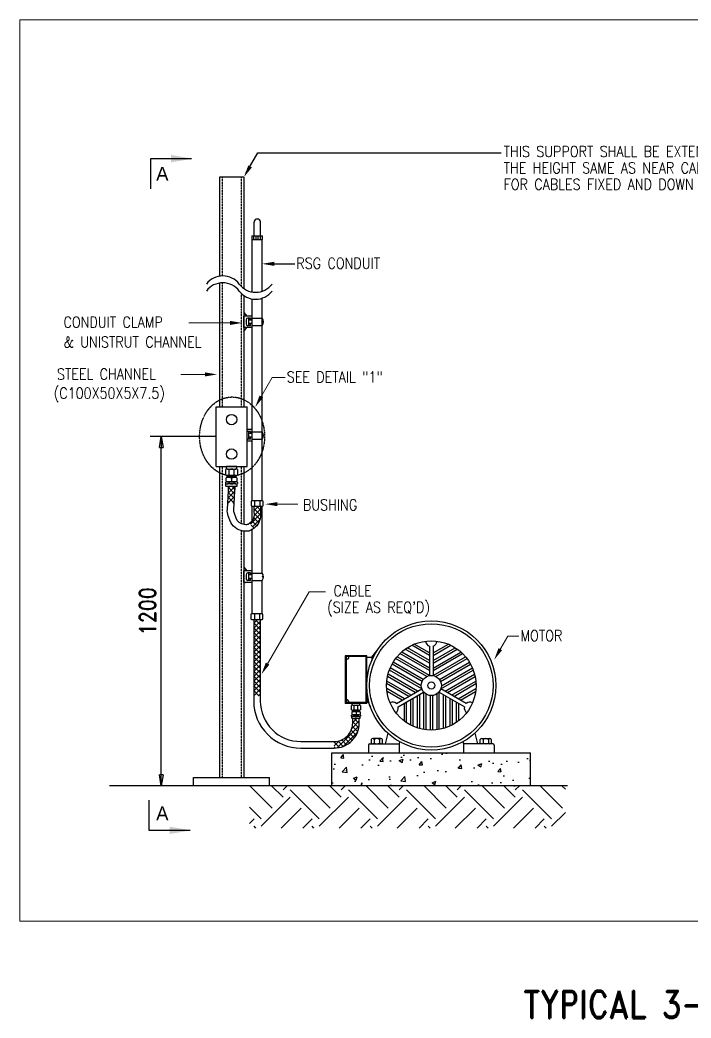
# Model space of a CAD drawing. Extents: x -5343388 to 7033982, y -486386 to 188356.
# Drawn here: x 854087 to 860217, y 132896 to 142013 of the extents above; entities that cross this region are included whole.
import ezdxf
from ezdxf.enums import TextEntityAlignment as Align

# ---------------------------------------------------------------- set-up
doc = ezdxf.new("R2010")
doc.units = 0
doc.header["$MEASUREMENT"] = 0
doc.linetypes.add('HIDDEN', pattern=[0.375, 0.25, -0.125])
for name, color, linetype in [('DIM2', 4, 'Continuous'), ('text', 2, 'Continuous'), ('THICK', 6, 'Continuous')]:
    doc.layers.add(name, color=color, linetype=linetype)
doc.layers.add('DK DIM', color=8, linetype='Continuous', lineweight=5)
doc.layers.add('E21', color=7, linetype='Continuous', lineweight=20)
doc.styles.add('DK Text', font='romand.shx', dxfattribs={"width": 0.85})
doc.dimstyles.new('DK Dim', dxfattribs={"dimscale": 500, "dimtxt": 0.3, "dimasz": 0.2, "dimexe": 0.2, "dimexo": 0, "dimgap": 0.1, "dimtad": 1, "dimdec": 0, "dimzin": 0, "dimdsep": 46, "dimtxsty": 'DK Text', "dimblk": 'CLOSED', "dimcen": 0.9, "dimclrd": 151, "dimclre": 151, "dimclrt": 7, "dimadec": 0, "dimazin": 0, "dimtfac": 1, "dimtdec": 0, "dimtofl": 0, "dimtmove": 0, "dimatfit": 3, "dimldrblk": 'CLOSED', "dimfxl": 0.5, "dimfxlon": 1, "dimtolj": 1, "dimtzin": 0, "dimlwd": -1, "dimlwe": -1, "dimarcsym": 1})
pattern_1 = [(45, (847286.215, 128723.147), (-22.09709, 22.09709), []), (135, (847286.215, 128723.147), (-22.09709, -22.09709), [])]
pattern_2 = [(45, (846721.644, 129388.765), (-22.09709, 22.09709), []), (135, (846721.644, 129388.765), (-22.09709, -22.09709), [])]

# ---------------------------------------------------------------- blocks, each defined once
blk = doc.blocks.new('bu')
for p, q in [((76.43, 193.4), (78.09, 193.4)), ((76.43, 193.4), (76.43, 192.81)), ((76.76, 192.81), (76.76, 193.4)), ((77.09, 192.81), (77.09, 193.4)), ((77.42, 192.81), (77.42, 193.4)), ((77.75, 192.81), (77.75, 193.4)), ((78.09, 192.81), (78.09, 193.4)), ((76.43, 192.81), (78.09, 192.81))]:
    blk.add_line(p, q)
blk = doc.blocks.new('YA1')
at = {"layer": 'DIM2', "color": 7}
blk.add_solid([(-3, 0.5), (-3, -0.5), (0, 0)], dxfattribs=at)
blk = doc.blocks.new('_Closed')
at = {"color": 0, "linetype": 'ByBlock', "lineweight": -2}
for p, q in [((-1, 0.167), (0, 0)), ((-1, 0.167), (-1, -0.167)), ((0, 0), (-1, -0.167)), ((0, 0), (-1, 0))]:
    blk.add_line(p, q, dxfattribs=at)
blk = doc.blocks.new('*D319')
at = {"color": 151, "transparency": 16777216}
for p, q in [((855878.6, 138207.1), (855277.1, 138207.1)), ((855377.1, 135117.4), (855377.1, 138107.1))]:
    blk.add_line(p, q, dxfattribs=at)
at = {"color": 151, "linetype": 'Continuous', "transparency": 16777216}
blk.add_line((855673.3, 135017.4), (855277.1, 135017.4), dxfattribs=at)
at = {"layer": 'DEFPOINTS', "color": 0, "linetype": 'Continuous', "transparency": 16777216}
for p in [(855377.1, 138207.1), (855878.6, 138207.1), (855673.3, 135017.4)]:
    blk.add_point(p, dxfattribs=at)
at = {"color": 151, "linetype": 'Continuous', "transparency": 16777216, "xscale": 100, "yscale": 100, "zscale": 100}
for p, rotation in [((855377.1, 138207.1), 90), ((855377.1, 135017.4), 270)]:
    blk.add_blockref('_Closed', p, dxfattribs=dict(at, rotation=rotation))
at = {"color": 7, "linetype": 'Continuous', "lineweight": 0, "transparency": 16777216, "insert": (855252.1, 136612.2), "char_height": 150, "attachment_point": 5, "rotation": 90, "style": 'DK Text'}
blk.add_mtext('\\A1;1200', dxfattribs=at)
blk = doc.blocks.new('B14')
for centre, start, end in [((-0.375, -0.28125), 36.869898, 143.130102), ((0.375, 0.28125), 216.869898, 323.130102)]:
    blk.add_arc(centre, 0.46875, start, end)

msp = doc.modelspace()

# ---------------------------------------------------------------- hatches: boundary and pattern name
h = msp.add_hatch(color=256)
h.paths.add_polyline_path([(856132.60657, 139341.1589), (856132.60657, 139307.1708), (856158.98072, 139307.1708)])
h.paths.add_polyline_path([(856158.98072, 139202.53161), (856132.60657, 139202.53161), (856132.60657, 139168.5435)])
h = msp.add_hatch()
h.set_pattern_fill('ANSI37', color=256, scale=250, style=0)
h.set_pattern_definition(pattern_1)
h.paths.add_polyline_path([(856050.15615, 137712.15652, 0.0131719697), (856050.44753, 137723.21522), (856050.44753, 137754.67404), (855990.44753, 137754.67404), (855990.44753, 137723.21522, -0.0131719697), (855990.2394, 137715.31615), (855984.25624, 137601.85608), (856044.17299, 137598.69645)])
h = msp.add_hatch()
h.set_pattern_fill('ANSI37', color=256, scale=250, style=0)
h.set_pattern_definition(pattern_1)
h.paths.add_polyline_path([(856284.88129, 137493.40469), (856283.85286, 137530.48948), (856283.85286, 137570.12638), (856223.85286, 137570.12638), (856223.85286, 137529.65769), (856224.90434, 137491.74142, -0.2493280161), (856187.31532, 137416.05693), (856222.23291, 137367.26388, 0.2493280161)])
h = msp.add_hatch(color=256)
h.paths.add_polyline_path([(856132.60657, 137013.83063), (856132.60657, 136979.84252), (856158.98072, 136979.84252)])
h.paths.add_polyline_path([(856158.98072, 136875.20334), (856132.60657, 136875.20334), (856132.60657, 136841.21523)])
h = msp.add_hatch()
h.set_pattern_fill('ANSI37', color=256, scale=250, style=0)
h.set_pattern_definition(pattern_2)
h.paths.add_polyline_path([(856281.84462, 136536.94796), (856221.84462, 136536.94796), (856221.84462, 135838.8124), (856281.84462, 135838.8124)])
h = msp.add_hatch()
h.set_pattern_fill('ANSI37', color=256, scale=250, style=0)
h.set_pattern_definition(pattern_2)
h.paths.add_polyline_path([(857186.66577, 135591.69549), (857186.66577, 135635.43862), (857126.66577, 135635.43862), (857126.66577, 135591.69549, -0.4142135624), (856956.66577, 135421.69549), (856956.66577, 135361.69549, 0.4142135624)])
h = msp.add_hatch()
h.set_pattern_fill('AR-CONC', color=256, scale=50, style=0)
h.set_pattern_definition([(50, (847286.2, 128723.15), (358.63, -31.376), [37.5, -412.5]), (355, (847286.2, 128723.15), (-69.376, 376.096), [30, -330]), (100.4514, (847316.1, 128720.53), (289.255, 344.72), [31.87, -350.571]), (46.1842, (847286.2, 128823.15), (533.62, -82.76), [56.25, -618.75]), (96.6356, (847330.7, 128816.25), (467.331, 487.059), [47.805, -525.856]), (351.184, (847286.2, 128823.15), (467.33, 487.06), [45, -495]), (21, (847336.2, 128798.15), (298.4535, -201.3094), [37.5, -412.5]), (326, (847336.2, 128798.15), (121.658, 362.575), [30, -330]), (71.4514, (847361.1, 128781.37), (420.111, 161.265), [31.87, -350.571]), (37.5, (847286.21, 128723.15), (6.0799, 166.4469), [0, -326, 0, -335, 0, -331.25]), (7.5, (847286.21, 128723.15), (131.5348, 197.2059), [0, -191, 0, -318.5, 0, -126.25]), (327.5, (847174.71, 128723.15), (266.9112, -11.2774), [0, -125, 0, -390, 0, -517.5]), (317.5, (847124.71, 128723.15), (291.593, 50.0525), [0, -162.5, 0, -259, 0, -367.5])])
h.paths.add_polyline_path([(858751.51232, 135319.76501), (856937.11232, 135319.76501), (856937.11232, 135017.36501), (858751.51232, 135017.36501)])
h = msp.add_hatch()
h.set_pattern_fill('EARTH', color=256, scale=1500, angle=45, style=0)
h.set_pattern_definition([(45, (842700.98, 128615.47), (4e-14, 530.33), [375, -375]), (45, (842601.54, 128714.9), (4e-14, 530.33), [375, -375]), (45, (842502.1, 128814.35), (4e-14, 530.33), [375, -375]), (135, (842502.1, 128880.64), (-530.33, 4e-14), [375, -375]), (135, (842601.54, 128980.07), (-530.33, 4e-14), [375, -375]), (135, (842700.98, 129079.5), (-530.33, 4e-14), [375, -375])])
h.paths.add_polyline_path([(859068.88, 135017.36501), (856182.52617, 135017.36501), (856182.52617, 134631.00139), (859068.88, 134631.00139)])

# ---------------------------------------------------------------- linework, layer by layer
for p, q in [((856151.35657, 140609.55997), (856260.45889, 140798.53072)), ((856260.45889, 140798.53072), (858482.61862, 140798.53072)), ((855908.28858, 140577.08401), (855908.28858, 139672.33402)), ((856132.60657, 140577.08401), (855908.28858, 140577.08401)), ((856132.60657, 140577.08401), (856132.60657, 139558.56048)), ((856208.4929, 139527.59258), (856208.4929, 140006.20587)), ((856299.2129, 139534.68252), (856299.2129, 140006.20587)), ((855908.28858, 139609.30155), (855908.28858, 138480.32995)), ((856132.60657, 139495.52801), (856132.60657, 138480.32995)), ((856299.2129, 139534.68252), (856299.2129, 139580.66681)), ((856208.4929, 137620.82439), (856208.4929, 139464.56011)), ((856299.2129, 137620.82439), (856299.2129, 139471.65005)), ((856299.2129, 139288.28958), (856299.2129, 139471.65005)), ((856132.60657, 139341.1589), (856158.98072, 139307.1708)), ((856208.4929, 139307.1708), (856132.60657, 139307.1708)), ((856132.60657, 139202.53161), (856132.60657, 139307.1708)), ((856152.23138, 139273.12944), (856152.23138, 139236.12366)), ((856193.88025, 139289.25744), (856168.35938, 139289.25744)), ((856193.88025, 139219.99566), (856168.35938, 139219.99566)), ((856173.19926, 139289.25744), (856173.19926, 139219.99566)), ((856193.88025, 139275.55906), (856181.11253, 139275.55906)), ((856181.11253, 139275.55906), (856181.11253, 139270.81663)), ((856208.4929, 139270.81663), (856181.11253, 139270.81663)), ((856208.4929, 139239.54845), (856181.11253, 139239.54845)), ((856181.11253, 139234.80602), (856181.11253, 139239.54845)), ((856193.88025, 139234.80602), (856181.11253, 139234.80602)), ((856193.88025, 139289.25744), (856193.88025, 139275.55906)), ((856193.88025, 139219.99566), (856193.88025, 139234.80602)), ((856208.4929, 139202.53161), (856208.4929, 139307.1708)), ((856208.4929, 139288.28958), (856299.6161, 139288.28958)), ((856208.4929, 139220.96352), (856299.6161, 139220.96352)), ((856132.60657, 139168.5435), (856158.98072, 139202.53161)), ((856208.4929, 139202.53161), (856132.60657, 139202.53161)), ((855878.63537, 137933.86324), (855878.63537, 138480.32995)), ((855878.63537, 138480.32995), (856162.25978, 138480.32995)), ((856162.25978, 137933.86324), (856162.25978, 138480.32995)), ((856208.4929, 138270.45553), (856162.25978, 138270.45553)), ((856193.88025, 138252.54217), (856168.35938, 138252.54217)), ((856173.19926, 138252.54217), (856173.19926, 138183.28039)), ((856181.11253, 138238.84379), (856181.11253, 138234.10136)), ((856193.88025, 138238.84379), (856181.11253, 138238.84379)), ((856208.4929, 138234.10136), (856181.11253, 138234.10136)), ((856193.88025, 138252.54217), (856193.88025, 138238.84379)), ((856208.4929, 138165.81634), (856208.4929, 138270.45553)), ((856208.4929, 138251.57431), (856299.6161, 138251.57431)), ((856208.4929, 138165.81634), (856162.25978, 138165.81634)), ((856193.88025, 138183.28039), (856168.35938, 138183.28039)), ((856181.11253, 138198.09075), (856181.11253, 138202.83318)), ((856208.4929, 138202.83318), (856181.11253, 138202.83318)), ((856193.88025, 138198.09075), (856181.11253, 138198.09075)), ((856193.88025, 138183.28039), (856193.88025, 138198.09075)), ((856208.4929, 138184.24825), (856299.6161, 138184.24825)), ((855878.63537, 137933.86324), (856162.25978, 137933.86324)), ((855908.28858, 137933.86324), (855908.28858, 135093.22345)), ((855966.67209, 137853.80355), (855966.67754, 137907.52652)), ((855972.49584, 137909.47186), (855972.49831, 137933.86811)), ((856068.39683, 137933.85838), (855972.49831, 137933.86811)), ((855981.17281, 137910.63344), (856059.71762, 137910.62546)), ((855996.83751, 137853.58118), (855996.84301, 137907.74277)), ((856044.04134, 137853.57639), (856044.04683, 137907.73798)), ((856068.39436, 137909.46213), (856068.39683, 137933.85838)), ((856074.21225, 137907.5156), (856074.2068, 137853.79264)), ((856132.60657, 137933.86324), (856132.60657, 137403.98182)), ((855966.66446, 137778.65883), (855966.66571, 137790.91416)), ((855968.77356, 137754.67404), (855968.77121, 137777.83726)), ((855971.53367, 137796.84905), (855971.53709, 137830.50259)), ((855978.52511, 137832.65171), (855978.52695, 137850.84003)), ((856062.35026, 137840.27223), (855978.52635, 137844.9122)), ((856059.70391, 137775.541), (855981.1591, 137775.54897)), ((855981.16097, 137794.02108), (856059.70578, 137794.0131)), ((856059.71154, 137850.68572), (855981.16672, 137850.69369)), ((856056.1506, 137794.01346), (855984.71616, 137794.02072)), ((856056.1506, 137794.01346), (855984.71616, 137794.02072)), ((856056.15459, 137833.321), (855984.72015, 137833.32825)), ((855996.82988, 137778.43646), (855996.83117, 137791.13041)), ((856020.43691, 137828.86474), (856020.43388, 137798.93509)), ((856044.03371, 137778.43167), (856044.035, 137791.12562)), ((856062.34949, 137832.6432), (856062.35134, 137850.83152)), ((856069.33708, 137830.49266), (856069.33366, 137796.83912)), ((856072.12159, 137754.67404), (856072.12394, 137777.83726)), ((856074.20042, 137790.90324), (856074.19917, 137778.64792)), ((855968.77356, 137754.67404), (856072.12159, 137754.67404)), ((856050.44757, 137754.67404), (856050.44757, 137719.65798)), ((856198.98504, 137618.1174), (856198.98504, 137573.29839)), ((856293.92913, 137621.28941), (856213.77667, 137621.28941)), ((856229.7679, 137618.3412), (856229.7679, 137573.07459)), ((856277.93789, 137618.3412), (856277.93789, 137573.07459)), ((856308.72076, 137573.29839), (856308.72076, 137618.1174)), ((856208.4929, 137437.77807), (856208.4929, 137570.12638)), ((856213.77667, 137570.12638), (856293.92913, 137570.12638)), ((856223.8529, 137570.12638), (856283.8529, 137570.12638)), ((856299.2129, 136960.96131), (856299.2129, 137570.12638)), ((856132.60657, 137343.50902), (856132.60657, 135093.22345)), ((856208.4929, 136587.90583), (856208.4929, 137357.9366)), ((856132.60657, 137013.83063), (856158.98072, 136979.84252)), ((856208.4929, 136979.84252), (856132.60657, 136979.84252)), ((856132.60657, 136875.20334), (856132.60657, 136979.84252)), ((856152.23138, 136945.80116), (856152.23138, 136908.79539)), ((856193.88025, 136961.92916), (856168.35938, 136961.92916)), ((856173.19926, 136961.92916), (856173.19926, 136892.66739)), ((856193.88025, 136948.23078), (856181.11253, 136948.23078)), ((856181.11253, 136948.23078), (856181.11253, 136943.48836)), ((856208.4929, 136943.48836), (856181.11253, 136943.48836)), ((856193.88025, 136961.92916), (856193.88025, 136948.23078)), ((856208.4929, 136875.20334), (856208.4929, 136979.84252)), ((856208.4929, 136960.96131), (856299.6161, 136960.96131)), ((856208.4929, 136875.20334), (856132.60657, 136875.20334)), ((856193.88025, 136892.66739), (856168.35938, 136892.66739)), ((856208.4929, 136912.22017), (856181.11253, 136912.22017)), ((856181.11253, 136907.47775), (856181.11253, 136912.22017)), ((856193.88025, 136907.47775), (856181.11253, 136907.47775)), ((856193.88025, 136892.66739), (856193.88025, 136907.47775)), ((856208.4929, 136893.63524), (856299.6161, 136893.63524)), ((856299.2129, 136587.2819), (856299.2129, 136893.63524)), ((856196.97676, 136584.93898), (856196.97676, 136540.11997)), ((856291.92085, 136588.11099), (856211.76839, 136588.11099)), ((856227.75963, 136585.16278), (856227.75963, 136539.89617)), ((856275.92961, 136585.16278), (856275.92961, 136539.89617)), ((856306.71248, 136540.11997), (856306.71248, 136584.93898)), ((856211.76839, 136536.94796), (856291.92085, 136536.94796)), ((857827.51239, 136230.76898), (857688.55332, 136310.99704)), ((857861.11226, 136230.76898), (858000.07133, 136310.99704)), ((857301.19053, 136193.48827), (857347.33372, 136251.02648)), ((857827.51239, 136069.25096), (857558.13314, 136224.77714)), ((857827.51239, 136092.98802), (857573.85472, 136239.43734)), ((857827.51239, 136138.14144), (857606.7187, 136265.61674)), ((857827.51239, 136161.8785), (857625.6857, 136278.40319)), ((857827.51239, 136207.03193), (857665.43873, 136300.6052)), ((857827.51239, 136292.41629), (857827.51239, 136023.97012)), ((857861.11226, 136207.03193), (858023.18592, 136300.6052)), ((857861.11226, 136292.41629), (857861.11226, 136023.97012)), ((857861.11226, 136161.8785), (858062.93895, 136278.40319)), ((857861.11226, 136138.14144), (858081.90595, 136265.61674)), ((857861.11226, 136092.98802), (858114.76993, 136239.43734)), ((857861.11226, 136069.25096), (858130.49151, 136224.77714)), ((857058.69922, 136204.99228), (857058.69922, 135769.83053)), ((857254.63232, 136204.99228), (857058.69922, 136204.99228)), ((857065.56961, 136196.98222), (857065.56961, 135777.84059)), ((857247.76194, 136196.98222), (857065.56961, 136196.98222)), ((857247.76194, 135777.84059), (857247.76194, 136196.98222)), ((857254.63232, 135769.83053), (857254.63232, 136204.99228)), ((857254.63232, 136193.48827), (857301.19053, 136193.48827)), ((857301.19053, 136193.48827), (857301.19053, 136163.29363)), ((857759.60268, 135970.67769), (857485.73897, 136128.79297)), ((857769.88113, 135988.48048), (857496.01741, 136146.59577)), ((857801.90302, 136015.14605), (857518.05348, 136179.02666)), ((857827.51239, 136024.09753), (857530.96277, 136195.31054)), ((857861.11226, 136024.09753), (858157.66188, 136195.31054)), ((857886.72163, 136015.14605), (858170.57117, 136179.02666)), ((857918.74352, 135988.48048), (858192.60724, 136146.59577)), ((857929.02197, 135970.67769), (858202.88568, 136128.79297)), ((857718.46902, 135880.38231), (857449.08977, 136035.90849)), ((857757.57303, 135902.95902), (857461.02341, 136074.17202)), ((857752.52056, 135929.61312), (857468.67102, 136093.49373)), ((857931.05162, 135902.95902), (858227.60123, 136074.17202)), ((857936.10409, 135929.61312), (858219.95363, 136093.49373)), ((857970.15563, 135880.38231), (858239.53488, 136035.90849)), ((857638.25122, 135834.06854), (857436.42453, 135950.59323)), ((857658.80811, 135845.93707), (857438.01442, 135973.41236)), ((857697.91213, 135868.51378), (857444.25445, 136014.9631)), ((857990.71252, 135868.51378), (858244.3702, 136014.9631)), ((858029.81654, 135845.93707), (858250.61022, 135973.41236)), ((858050.37343, 135834.06854), (858252.20012, 135950.59323)), ((857599.1472, 135811.49182), (857437.07354, 135905.0651)), ((857578.59031, 135799.6233), (857439.63124, 135879.85135)), ((857525.20217, 135768.79964), (857757.68337, 135903.02273)), ((857542.00211, 135739.7013), (857774.48331, 135873.92438)), ((857735.26896, 135851.28396), (857735.26896, 135540.2316)), ((857774.37297, 135873.86068), (857774.37297, 135531.43467)), ((857794.92986, 135856.15806), (857794.92986, 135528.39684)), ((857893.69479, 135856.15806), (857893.69479, 135528.39684)), ((858146.62254, 135739.7013), (857914.14134, 135873.92438)), ((857914.25168, 135873.86068), (857914.25168, 135531.43467)), ((858163.42248, 135768.79964), (857930.94127, 135903.02273)), ((857953.35569, 135851.28396), (857953.35569, 135540.2316)), ((858089.47745, 135811.49182), (858251.55111, 135905.0651)), ((858110.03434, 135799.6233), (858248.99341, 135879.85135)), ((857254.63232, 135769.83053), (857058.69922, 135769.83053)), ((857247.76194, 135777.84059), (857065.56961, 135777.84059)), ((857120.70197, 135751.53699), (857120.70383, 135769.83418)), ((857192.62772, 135769.82688), (857120.70383, 135769.83418)), ((857192.62586, 135751.52969), (857192.62772, 135769.82688)), ((857254.63232, 135781.33453), (857267.43533, 135781.33453)), ((857267.3969, 135781.41537), (857267.3969, 135811.61001)), ((857267.3969, 135781.41537), (857288.01776, 135738.04035)), ((857595.39025, 135770.52495), (857595.39025, 135610.06884)), ((857615.94714, 135782.39348), (857615.94714, 135595.24694)), ((857655.05116, 135804.97019), (857655.05116, 135571.92081)), ((857675.60805, 135816.83872), (857675.60805, 135561.88813)), ((857714.71206, 135839.41544), (857714.71206, 135546.51678)), ((857834.03388, 135841.75907), (857834.03388, 135525.52849)), ((857854.59077, 135841.75907), (857854.59077, 135525.52849)), ((857973.91259, 135839.41544), (857973.91259, 135546.51678)), ((858013.0166, 135816.83872), (858013.0166, 135561.88813)), ((858033.57349, 135804.97019), (858033.57349, 135571.92081)), ((858072.67751, 135782.39348), (858072.67751, 135595.24694)), ((858093.2344, 135770.52495), (858093.2344, 135610.06884)), ((857116.33416, 135709.78576), (857116.33825, 135750.07799)), ((857119.98035, 135667.06989), (857119.98291, 135692.31004)), ((857125.22392, 135693.92188), (857125.22531, 135707.56312)), ((857188.09279, 135699.63727), (857125.22486, 135703.11725)), ((857127.20082, 135664.9489), (857186.10943, 135664.94292)), ((857186.11375, 135707.44739), (857127.20514, 135707.45337)), ((857127.2097, 135752.40818), (857186.11831, 135752.4022)), ((857183.44304, 135664.9432), (857129.86721, 135664.94863)), ((857183.44304, 135664.9432), (857129.86721, 135664.94863)), ((857183.44603, 135694.42385), (857129.87021, 135694.42929)), ((857138.95823, 135709.61898), (857138.96235, 135750.24017)), ((857156.65778, 135691.08165), (857156.6555, 135668.63441)), ((857174.3611, 135709.61539), (857174.36522, 135750.23658)), ((857188.09221, 135693.9155), (857188.0936, 135707.55673)), ((857193.3329, 135692.30259), (857193.33034, 135667.06244)), ((857196.98929, 135750.0698), (857196.9852, 135709.77758)), ((857116.32844, 135653.42722), (857116.32937, 135662.61872)), ((857117.91027, 135635.43862), (857117.9085, 135652.81104)), ((857117.91027, 135635.43862), (857195.42128, 135635.43862)), ((857186.10803, 135651.08885), (857127.19942, 135651.09483)), ((857138.95251, 135653.26044), (857138.95347, 135662.7809)), ((857174.35537, 135653.25685), (857174.35634, 135662.77731)), ((857195.42128, 135635.43862), (857195.42305, 135652.81104)), ((857196.98041, 135662.61053), (857196.97947, 135653.41903)), ((857447.39629, 135497.54257), (857421.9434, 135400.77723)), ((858241.22835, 135497.54257), (858266.68125, 135400.77723)), ((857281.37022, 135400.77723), (857549.53329, 135400.77723)), ((857296.23476, 135441.22316), (857296.23476, 135407.53395)), ((857384.21411, 135447.97988), (857309.1072, 135447.97988)), ((857309.1072, 135400.77723), (857384.21411, 135400.77723)), ((857321.97963, 135441.22316), (857321.97963, 135407.53395)), ((857371.34168, 135441.22316), (857371.34168, 135407.53395)), ((857397.08655, 135407.53395), (857397.08655, 135441.22316)), ((857555.02037, 135419.79799), (857549.53329, 135400.77723)), ((857549.53329, 135400.77723), (857549.53329, 135319.76501)), ((858133.60428, 135419.79799), (858139.09136, 135400.77723)), ((858407.25443, 135400.77723), (858139.09136, 135400.77723)), ((858139.09136, 135400.77723), (858139.09136, 135319.76501)), ((858291.5381, 135407.53395), (858291.5381, 135441.22316)), ((858304.41054, 135447.97988), (858379.51745, 135447.97988)), ((858379.51745, 135400.77723), (858304.41054, 135400.77723)), ((858317.28297, 135441.22316), (858317.28297, 135407.53395)), ((858366.64502, 135441.22316), (858366.64502, 135407.53395)), ((858392.38989, 135441.22316), (858392.38989, 135407.53395)), ((856937.11232, 135319.76501), (858751.51232, 135319.76501)), ((856937.11232, 135017.36501), (856937.11232, 135319.76501)), ((857269.27422, 135388.68123), (857269.27422, 135319.76501)), ((858419.35043, 135388.68123), (858419.35043, 135319.76501)), ((858751.51232, 135017.36501), (858751.51232, 135319.76501)), ((858751.51232, 135017.36501), (858751.51232, 135319.76501)), ((855673.30472, 135093.22345), (856367.59043, 135093.22345)), ((855673.30472, 135017.36501), (855673.30472, 135093.22345)), ((856367.59043, 135017.36501), (856367.59043, 135093.22345)), ((859088.64752, 135017.36501), (854905.16389, 135017.36501))]:
    msp.add_line(p, q)
at = {"linetype": 'HIDDEN'}
for p, q in [((855933.28858, 140577.08401), (855933.28858, 139674.87161)), ((856107.60657, 140577.08401), (856107.60657, 139579.39153)), ((855933.28858, 139611.83914), (855933.28858, 138480.32995)), ((856107.60657, 139516.35906), (856107.60657, 138480.32995)), ((855933.28858, 137933.86324), (855933.28858, 135093.22345)), ((856107.60657, 137933.86324), (856107.60657, 137411.36702)), ((856107.60657, 137347.89953), (856107.60657, 135093.22345))]:
    msp.add_line(p, q, dxfattribs=at)
at = {"color": 6, "linetype": 'Continuous', "lineweight": 0}
msp.add_lwpolyline([(854086.78859, 142012.99619), (868286.20651, 142012.99619), (868286.20651, 133782.03573), (854086.78859, 133782.03573)], close=True, dxfattribs=at)
for points in [[(856225.09973, 140041.87455), (856225.09973, 140164.60566)], [(856285.09973, 140041.87455), (856285.09973, 140164.60566)]]:
    msp.add_lwpolyline(points)
for points in [[(856283.8529, 137570.12638), (856283.8529, 137530.88452), (856284.88133, 137493.79972, -0.2493280161), (856222.23295, 137367.65892), (856211.9908, 137360.32937, -0.1882037777), (856141.52836, 137342.4063), (856126.93552, 137344.20995, -0.2841220595), (856003.94775, 137442.98142), (855989.47423, 137483.83068, -0.0986175696), (855981.06982, 137541.8255), (855990.23944, 137715.71119, 0.0131719697), (855990.44757, 137723.61026), (855990.44757, 137754.67404)], [(856223.8529, 137570.12638), (856223.8529, 137530.05272), (856224.90438, 137492.13645, -0.2493280161), (856187.31536, 137416.45197), (856177.07321, 137409.12242, -0.1882037777), (856148.88823, 137401.95319), (856134.2954, 137403.75684, -0.2841220595), (856060.50273, 137463.01972), (856046.02921, 137503.86898, -0.0986175696), (856040.98657, 137538.66587), (856050.15619, 137712.55156, 0.0131719697), (856050.44757, 137723.61026), (856050.44757, 137754.67404)], [(856221.84462, 136536.94796), (856221.84462, 135791.69549, 0.4142135624), (856651.84462, 135361.69549), (856956.66577, 135361.69549, 0.4142135624), (857186.66577, 135591.69549), (857186.66577, 135635.43862)], [(856281.84462, 136536.94796), (856281.84462, 135791.69549, 0.4142135624), (856651.84462, 135421.69549), (856956.66577, 135421.69549, 0.4142135624), (857126.66577, 135591.69549), (857126.66577, 135635.43862)]]:
    msp.add_lwpolyline(points, format="xyb")
for centre, radius in [((856305.69558, 139254.62655), 3.46697), ((856020.44757, 138362.32978), 47.25526), ((856305.69558, 138217.91128), 3.46697), ((856020.44757, 138048.01414), 47.25526), ((856305.69558, 136927.29828), 3.46697), ((857844.31232, 135933.63908), 589.68), ((857844.31232, 135933.63908), 563.6201), ((857844.31232, 135933.63908), 408.24), ((857844.31232, 135933.63908), 91.88001), ((857844.31232, 135933.63908), 32.41694)]:
    msp.add_circle(centre, radius)
for centre, radius, start, end in [((856255.09973, 140164.60566), 30, 0, 180), ((856168.35938, 139273.12944), 16.128, 90, 180), ((856168.35938, 139236.12366), 16.128, 180, 270), ((856260.02099, 139254.62655), 51.97088, 319.629425493, 40.370574507), ((856168.35938, 138236.41417), 16.128, 90, 112.222186064), ((856260.02099, 138217.91128), 51.97088, 319.629425493, 40.370574507), ((856168.35938, 138199.40839), 16.128, 247.777813936, 270), ((855982.02258, 137890.01637), 39.33199, 247.028084455, 292.127180564), ((855982.02068, 137871.31058), 39.33199, 67.861187179, 112.960283288), ((856020.44906, 137948.5405), 97.85079, 256.03662569, 283.951742055), ((856020.43528, 137812.77866), 97.85079, 76.03662569, 103.951742055), ((856058.86367, 137890.00857), 39.33199, 247.861187179, 292.960283288), ((856058.86177, 137871.30278), 39.33199, 67.028084455, 112.127180564), ((855982.01495, 137814.87165), 39.33199, 247.028084455, 292.127180564), ((855982.00884, 137754.69822), 39.33199, 67.861187179, 112.960283288), ((855985.49453, 137829.78366), 35.77141, 247.028084455, 264.414474239), ((855985.49126, 137797.56515), 35.77141, 88.75316514, 112.960283288), ((856020.44143, 137873.39577), 97.85079, 256.03662569, 283.951742055), ((856020.42344, 137696.1663), 97.85079, 76.03662569, 103.951742055), ((855989.25105, 137885.77549), 92.2693, 276.045109696, 289.752302409), ((855991.22518, 137742.20069), 91.45481, 71.372653067, 85.140821125), ((856039.94025, 137832.34161), 38.68455, 239.718951438, 262.192707973), ((856038.67493, 137795.57259), 37.96041, 96.026894026, 118.714691911), ((856058.85604, 137814.86385), 39.33199, 247.861187179, 292.960283288), ((856058.84993, 137754.69042), 39.33199, 67.028084455, 112.127180564), ((856055.37948, 137829.77656), 35.77141, 268.75316514, 292.960283288), ((856055.37621, 137797.55806), 35.77141, 67.028084455, 91.2352026), ((855990.44757, 137719.65798), 60, 356.981381483, 0), ((856214.64596, 137581.16179), 40.13703, 67.867003309, 112.966099417), ((856253.8529, 137521.43583), 99.85359, 76.042441821, 103.957558179), ((856293.05983, 137581.16179), 40.13703, 67.033900583, 112.132996691), ((856214.64596, 137610.254), 40.13703, 247.033900583, 292.132996691), ((856253.8529, 137669.97996), 99.85359, 256.042441821, 283.957558179), ((856293.05983, 137610.254), 40.13703, 247.867003309, 292.966099417), ((856168.35938, 136945.80116), 16.128, 90, 180), ((856260.02099, 136927.29828), 51.97088, 319.629425493, 40.370574507), ((856168.35938, 136908.79539), 16.128, 180, 270), ((856212.63769, 136547.98337), 40.13703, 67.867003309, 112.966099417), ((856251.84462, 136488.25741), 99.85359, 76.042441821, 103.957558179), ((856291.05155, 136547.98337), 40.13703, 67.033900583, 112.132996691), ((856212.63769, 136577.07558), 40.13703, 247.033900583, 292.132996691), ((856251.84462, 136636.80154), 99.85359, 256.042441821, 283.957558179), ((856291.05155, 136577.07558), 40.13703, 247.867003309, 292.966099417), ((857844.31232, 136341.87908), 52.23796, 183.668259573, 251.240045963), ((857844.31232, 136341.87908), 52.23796, 288.759954037, 356.331740427), ((857065.56961, 136196.98222), 26.41848, 270, 0), ((857065.56961, 135777.84059), 26.41848, 0, 90), ((857490.76611, 135729.51908), 52.23796, 48.759954034, 116.331740429), ((858197.85854, 135729.51908), 52.23796, 63.668259571, 131.240045966), ((857127.83672, 135635.45676), 29.49899, 67.861187179, 112.960283288), ((857127.84703, 135736.94538), 29.49899, 247.028084455, 292.127180564), ((857127.8456, 135722.91604), 29.49899, 67.861187179, 112.960283288), ((857130.45099, 135691.77084), 26.82856, 247.028084455, 264.414474239), ((857130.44854, 135667.60696), 26.82856, 88.75316514, 112.960283288), ((857156.64768, 135591.55782), 73.38809, 76.03662569, 103.951742055), ((857156.66689, 135780.83847), 73.38809, 256.03662569, 283.951742055), ((857156.65656, 135679.01709), 73.38809, 76.03662569, 103.951742055), ((857133.26838, 135733.76471), 69.20198, 276.045109696, 289.752302409), ((857134.74898, 135626.08361), 68.59111, 71.372653067, 85.140821125), ((857171.28528, 135693.6893), 29.01341, 239.718951438, 262.192707973), ((857170.33629, 135666.11254), 28.47031, 96.026894026, 118.714691911), ((857185.46754, 135635.45091), 29.49899, 67.028084455, 112.127180564), ((857185.47785, 135736.93953), 29.49899, 247.861187179, 292.960283288), ((857185.47642, 135722.91019), 29.49899, 67.028084455, 112.127180564), ((857182.86471, 135691.76552), 26.82856, 268.75316514, 292.960283288), ((857182.86225, 135667.60164), 26.82856, 67.028084455, 91.2352026), ((857490.76611, 135729.51908), 52.23796, 303.668259571, 11.240045965), ((858197.85854, 135729.51908), 52.23796, 168.759954035, 236.331740429), ((857127.84131, 135680.58684), 29.49899, 247.028084455, 292.127180564), ((857156.66117, 135724.47993), 73.38809, 256.03662569, 283.951742055), ((857185.47212, 135680.58099), 29.49899, 247.861187179, 292.960283288), ((857281.37022, 135388.68123), 12.096, 90, 180), ((857309.1072, 135432.33969), 15.64019, 34.610166006, 145.389833994), ((857309.1072, 135416.41742), 15.64019, 214.610166006, 325.389833994), ((857346.66066, 135399.52398), 48.4559, 59.379442371, 120.620557629), ((857346.66066, 135449.23312), 48.4559, 239.379442371, 300.620557629), ((857384.21411, 135432.33969), 15.64019, 34.610166006, 145.389833994), ((857384.21411, 135416.41742), 15.64019, 214.610166006, 325.389833994), ((858304.41054, 135432.33969), 15.64019, 34.610166006, 145.389833994), ((858304.41054, 135416.41742), 15.64019, 214.610166006, 325.389833994), ((858341.96399, 135399.52398), 48.4559, 59.379442371, 120.620557629), ((858341.96399, 135449.23312), 48.4559, 239.379442371, 300.620557629), ((858379.51745, 135432.33969), 15.64019, 34.610166006, 145.389833994), ((858379.51745, 135416.41742), 15.64019, 214.610166006, 325.389833994), ((858407.25443, 135388.68123), 12.096, 0, 90)]:
    msp.add_arc(centre, radius, start, end)
at = {"linetype": 'HIDDEN'}
msp.add_ellipse((856024.50453, 138208.77209), major_axis=(0, 360.20649), ratio=0.8233386616, dxfattribs=at)
at = {"layer": 'DK DIM', "color": 0}
for p, q in [((856080.40597, 139245.58033), (855628.16623, 139245.58033)), ((855851.36358, 138775.2387), (855555.08775, 138775.2387)), ((856254.19336, 138508.14412), (856391.93617, 138746.72166)), ((856391.93617, 138746.72166), (856509.38093, 138746.72166)), ((856364.23164, 137590.26759), (856624.47262, 137590.26759)), ((856311.38454, 136068.20898), (856727.7586, 136789.39)), ((856727.7586, 136789.39), (856877.95116, 136789.39)), ((858437.01669, 136200.48955), (858542.41639, 136383.04718)), ((858542.41639, 136383.04718), (858644.15049, 136383.04718))]:
    msp.add_line(p, q, dxfattribs=at)
at = {"layer": 'text', "linetype": 'Continuous'}
msp.add_line((856336.7129, 139785.29149), (856596.95388, 139785.29149), dxfattribs=at)
at = {"layer": 'THICK'}
for p, q in [((855279.82979, 140745.83975), (855279.82979, 140470.83975)), ((855654.82979, 140745.83975), (855279.82979, 140745.83975)), ((855267.32979, 134610.13599), (855267.32979, 134885.13599)), ((855642.32979, 134610.13599), (855267.32979, 134610.13599))]:
    msp.add_line(p, q, dxfattribs=at)
for points in [[(855467.32979, 140712.50642), (855467.32979, 140779.17309), (855667.32979, 140745.83975)], [(855454.82979, 134643.46932), (855454.82979, 134576.80265), (855654.82979, 134610.13599)]]:
    msp.add_solid(points, dxfattribs=at)

# ---------------------------------------------------------------- block references
at = {"xscale": 37.49999999990403, "yscale": 37.49999999990403, "zscale": 37.49999999990403, "rotation": 239.9999999999153}
for p in [(856132.60657, 140577.08401), (856235.44336, 138475.66817), (856292.63454, 136035.73303)]:
    msp.add_blockref('YA1', p, dxfattribs=at)
for name, p, xscale, yscale, zscale in [('bu', (851618.25809, 128437.6335), 60, 60, 60), ('B14', (856089.68061, 139599.98059), 400, 400, 400), ('B14', (856089.68061, 139536.94812), 400, 400, 400)]:
    msp.add_blockref(name, p, dxfattribs=dict(xscale=xscale, yscale=yscale, zscale=zscale))
at = {"layer": 'DK DIM', "color": 0}
for p, xscale, yscale, zscale, rotation in [((855888.86358, 138775.2387), -37.5, 37.5, 37.5, 180), ((856326.73164, 137590.26759), 37.5, 37.5, 37.5, 180), ((858418.26669, 136168.01359), 37.49999999990403, 37.49999999990403, 37.49999999990403, 239.9999999999153)]:
    msp.add_blockref('YA1', p, dxfattribs=dict(at, xscale=xscale, yscale=yscale, zscale=zscale, rotation=rotation))
at = {"layer": 'text', "linetype": 'Continuous', "yscale": 37.5, "zscale": 37.5, "rotation": 180}
for p, xscale in [((856299.2129, 139785.29149), 37.5), ((856117.90597, 139245.58033), -37.5)]:
    msp.add_blockref('YA1', p, dxfattribs=dict(at, xscale=xscale))

# ---------------------------------------------------------------- texts
at = {"layer": 'E21', "style": 'DK Text', "width": 0.85}
for s, p in [('THIS SUPPORT SHALL BE EXTENDED TO', (858504.8038, 140761.48853)), ('THE HEIGHT SAME AS NEAR CABLE LADDER', (858504.8038, 140611.48853)), ('FOR CABLES FIXED AND DOWN TO MOTOR', (858504.8038, 140461.48853)), ('RSG CONDUIT', (856611.63459, 139740.49059)), ('CONDUIT CLAMP', (854484.55679, 139202.59966)), ('& UNISTRUT CHANNEL', (854484.55679, 139021.05225)), ('STEEL CHANNEL', (854424.84484, 138727.98292)), ('SEE DETAIL "1"', (856524.06164, 138701.92076)), ('(C100X50X5X7.5)', (854394.88404, 138554.52303)), ('BUSHING', (856672.07116, 137533.1911)), (' CABLE', (856892.63187, 136748.08319)), ("(SIZE AS REQ'D)", (856892.63187, 136598.08319)), ('MOTOR', (858658.8312, 136338.24628))]:
    msp.add_text(s, height=100, dxfattribs=at).set_placement(p)
msp.add_text('TYPICAL 3- FOR LV MOTOR', height=250, dxfattribs=at).set_placement((860659.34587, 133020.80724), align=Align.MIDDLE)
at = {"layer": 'THICK'}
for p in [(855387.15136, 140608.75891), (855387.15136, 134765.77076)]:
    msp.add_text('A', height=125, dxfattribs=at).set_placement(p, align=Align.MIDDLE)

# ---------------------------------------------------------------- dimensions: what is measured, and where the dimension line sits
at = {"color": 6, "linetype": 'Continuous', "lineweight": 0}
dim = msp.add_linear_dim(base=(855377.07345, 138207.0966), p1=(855673.30472, 135017.36501), p2=(855878.63537, 138207.0966), angle=90, text='1200', dimstyle='DK Dim', override={"dimfxl": 200, "dimarcsym": 2}, dxfattribs=at)
dim.commit()
dim.dimension.update_dxf_attribs({"geometry": '*D319', "text_midpoint": (855252.07345, 136612.2308)})

doc.saveas('drawing.dxf')
